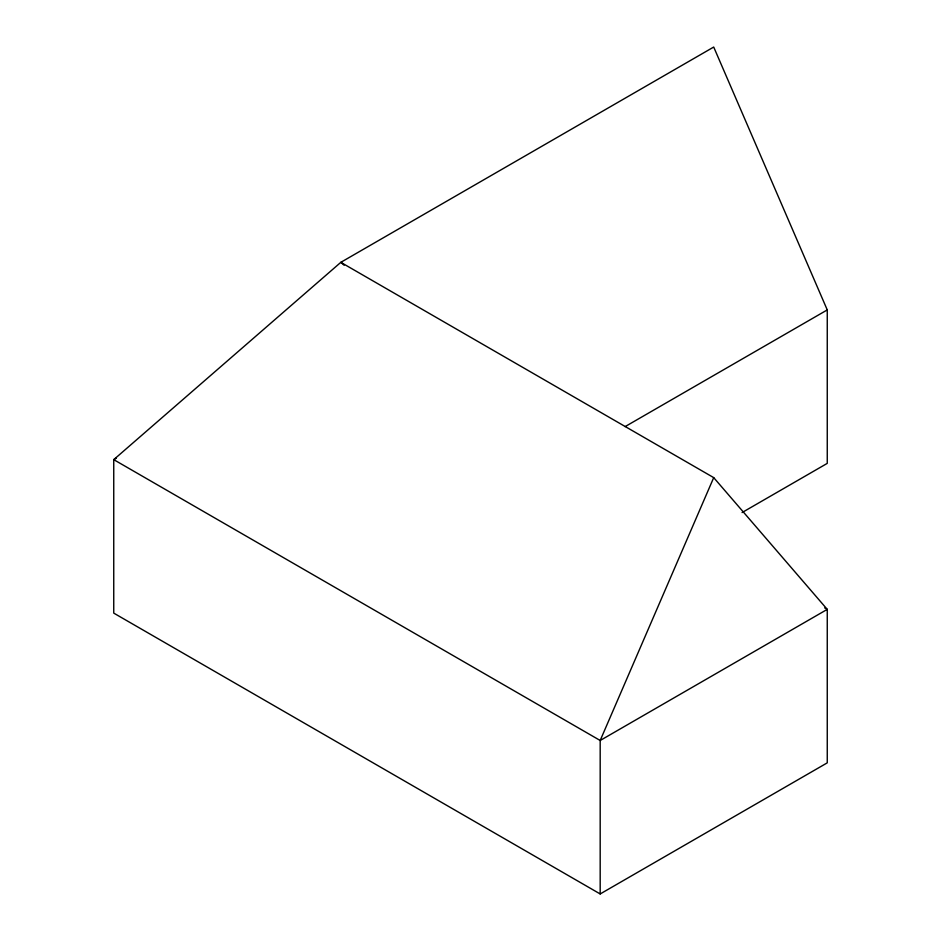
<?xml version="1.0" encoding="UTF-8"?>
<svg xmlns="http://www.w3.org/2000/svg" width="941" height="941" viewBox="0 0 941 941"><rect width="100%" height="100%" fill="white"/><g stroke="black" fill="none" stroke-linecap="round" stroke-linejoin="round"><path stroke-width="1.41" d="M713.713 477.628L600.182 740.485L600.182 893.95L827.257 762.845L827.257 609.38L713.713 477.628L340.818 262.339L113.743 459.643L113.743 613.109L600.182 893.95M116.284 458.185L113.743 459.643L600.182 740.485L827.257 609.38L824.704 607.921M625.106 426.614L827.257 309.918L713.713 47.05L340.818 262.339L344.147 265.221M742.073 512.551L827.257 463.372L827.257 309.918"/></g></svg>
